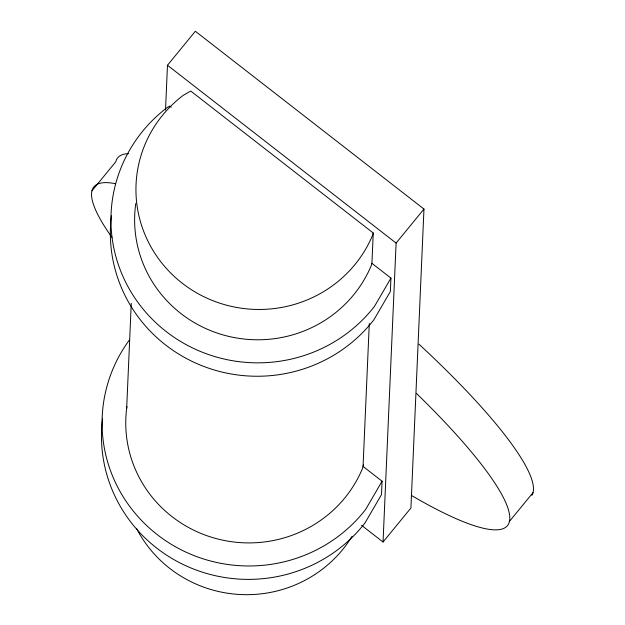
<?xml version="1.0" encoding="UTF-8"?>
<svg xmlns="http://www.w3.org/2000/svg" width="625" height="625" viewBox="0 0 625 625"><rect width="100%" height="100%" fill="white"/><g stroke="black" fill="none" stroke-linecap="round" stroke-linejoin="round"><path stroke-width="0.94" d="M126.672 408.391L131.258 303.312M165.516 110.055L167.477 65.258L195.344 31.25L423.969 209.055L410.922 508.008L383.047 542.023L361.492 525.258M369.297 323.406L363.055 466.43L382.078 481.227L381.492 494.625L365.07 522.836A146.57 142.695 2.5 0 1 193.109 568.852A146.57 142.695 2.5 0 1 102.57 418.922M135.789 203.406A122.875 119.625 2.5 0 0 225.773 335.656A122.875 119.625 2.5 0 0 371.406 265.242L371.922 263.312L373.242 232.992L190.742 91.055L183.188 95.367A122.875 119.625 2.5 0 0 184.852 285.195A122.875 119.625 2.5 0 0 372.727 234.922L373.242 232.992M371.922 263.312L390.945 278.109L390.359 291.508L373.938 319.711A146.57 142.695 2.5 0 1 201.977 365.727A146.57 142.695 2.5 0 1 111.437 215.797M383.047 542.023L396.102 243.07L423.969 209.055M363.555 464.547L362.539 468.367A122.875 119.625 2.5 0 1 216.906 538.781A122.875 119.625 2.5 0 1 126.922 406.531M390.945 278.109L374.523 306.32A146.57 142.695 2.5 0 1 154.75 321.68A146.57 142.695 2.5 0 1 167.281 107.477L169.742 106.07L171.25 107.25M382.078 481.227L365.656 509.438A146.57 142.695 2.5 0 1 161.969 538.164A146.57 142.695 2.5 0 1 129.281 340.164M91.992 190.797L115.773 161.781A267.219 49.305 39.3 0 1 128.484 153.617M509.227 521.664L533.008 492.648M167.477 65.258L396.102 243.07M352.062 536.281A122.875 119.625 2.5 0 1 242.031 594.594A122.875 119.625 2.5 0 1 136.508 528.383M418.953 344.18A267.219 49.305 39.3 0 1 531.945 495.328M416.383 393.344A267.219 49.305 39.3 0 1 411.977 495.75M111.969 237.398A267.219 49.305 39.3 0 1 115.43 183.688"/></g></svg>
